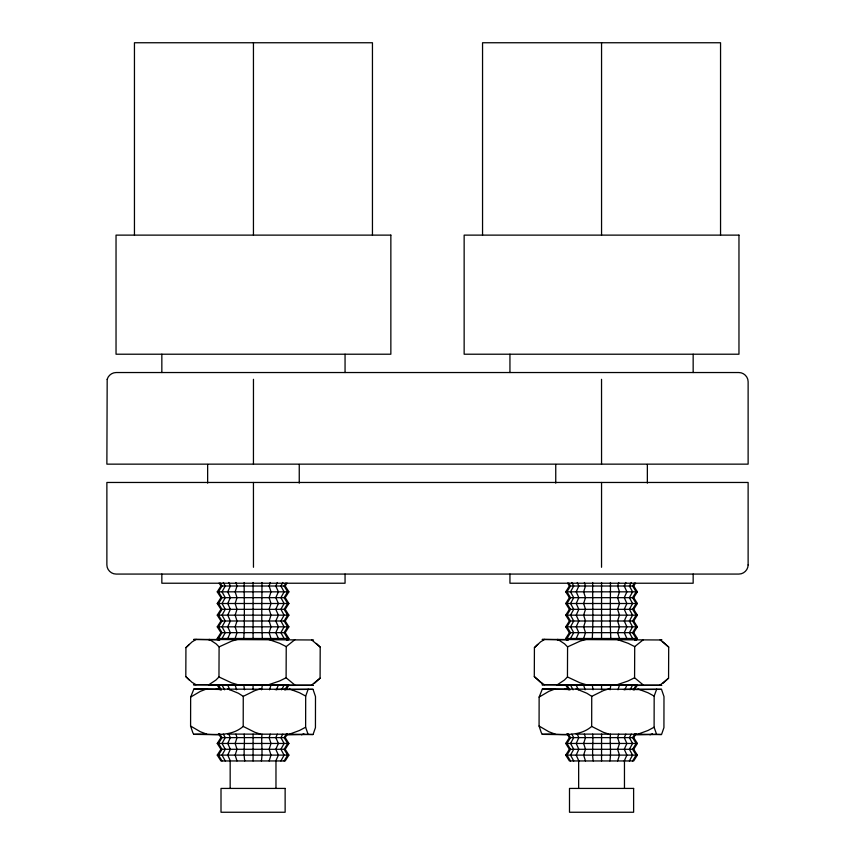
<?xml version="1.0" encoding="UTF-8"?>
<svg xmlns="http://www.w3.org/2000/svg" width="855" height="855" viewBox="0 0 855 855"><rect width="100%" height="100%" fill="white"/><g stroke="black" fill="none" stroke-linecap="round" stroke-linejoin="round"><path stroke-width="1.28" d="M219.254 734.734L193.786 734.36L192.835 732.714L190.59 726.045L190.644 697.082L193.871 689.066L313.026 689.344L315.495 696.569L315.442 727.648L313.112 734.37L286.927 734.851M193.786 734.36C210.565 733.077 229.247 738.431 243.205 726.429L243.258 696.344L238.385 693.255L227.58 688.799M312.941 734.637L308.121 734.424L305.63 727.231L305.684 696.088L308.195 689.13M567.741 734.734L542.273 734.36L541.311 732.714L539.077 726.045L539.131 697.082L542.348 689.066L661.503 689.344L663.982 696.569L663.929 727.648L661.599 734.37L635.415 734.851M542.273 734.36C559.042 733.077 577.723 738.431 591.681 726.429L591.735 696.344L586.861 693.255L576.056 688.799M661.428 734.637L656.608 734.424L654.107 727.231L654.171 696.088L656.683 689.13M288.445 685.411L313.336 685.272L195.966 684.684L191.937 682.269L185.813 676.572L185.93 647.62L192.108 641.859L196.148 639.401L313.518 639.978M209.048 684.62L215.877 680.088L218.966 676.968L219.094 646.872L216.026 643.794L209.229 639.326M294.751 684.951L286.104 677.769L286.233 646.615L294.932 639.658M314.351 683.444L320.08 678.175L320.208 647.096L316.318 643.441M636.932 685.411L661.813 685.272L544.443 684.684L540.424 682.269L534.3 676.572L534.418 647.62L540.584 641.859L544.635 639.401L662.005 639.978L661.257 640.021M557.535 684.62L564.364 680.088L567.453 676.968L567.57 646.872L564.514 643.794L557.717 639.326M643.227 684.951L634.581 677.769L634.709 646.615L643.409 639.658M662.839 683.444L668.567 678.175L668.696 647.096L663.01 641.891M253.465 379.321L253.443 464.147M601.535 567.282L601.557 482.466M243.793 638.493C244.851 619.832 244.103 601.161 244.177 582.501M261.961 582.501C262.036 601.161 261.288 619.832 262.346 638.493M261.577 689.803L262.346 685.144M261.961 734.124C261.106 743.07 262.88 752.005 261.384 760.95M592.28 638.493C593.338 619.832 592.579 601.161 592.665 582.501M610.449 582.501C610.523 601.161 609.775 619.832 610.823 638.493M610.064 689.803L610.823 685.144M610.449 734.124C609.594 743.07 611.368 752.005 609.872 760.95M235.157 638.493L236.995 632.657L235.157 626.822L236.995 620.997L235.157 615.162L236.995 609.326L235.157 603.502L236.995 597.666L235.157 591.831L236.995 586.006L235.895 582.501M270.244 582.501L269.143 586.006L270.982 591.831L269.143 597.666L270.982 603.502L269.143 609.326L270.982 615.162L269.143 620.997L270.982 626.822L269.143 632.657L270.982 638.493M269.507 689.803L270.982 685.144M270.244 734.124L269.143 737.619L270.982 743.455L269.143 749.29L270.982 755.115L269.143 760.95M583.644 638.493L585.483 632.657L583.644 626.822L585.483 620.997L583.644 615.162L585.483 609.326L583.644 603.502L585.483 597.666L583.644 591.831L585.483 586.006L584.382 582.501M618.731 582.501L617.62 586.006L619.469 591.831L617.62 597.666L619.469 603.502L617.62 609.326L619.469 615.162L617.62 620.997L619.469 626.822L617.62 632.657L619.469 638.493M617.994 689.803L619.469 685.144M618.731 734.124L617.62 737.619L619.469 743.455L617.62 749.29L619.469 755.115L617.62 760.95M227.74 638.493L230.348 632.657L227.74 626.822L230.348 620.997L227.74 615.162L230.348 609.326L227.74 603.502L230.348 597.666L227.74 591.831L230.348 586.006L228.777 582.501M277.362 582.501L275.791 586.006L278.399 591.831L275.791 597.666L278.399 603.502L275.791 609.326L278.399 615.162L275.791 620.997L278.399 626.822L275.791 632.657L278.399 638.493M276.315 689.803L278.399 685.144M277.362 734.124L275.791 737.619L278.399 743.455L275.791 749.29L278.399 755.115L275.791 760.95M576.217 638.493L578.824 632.657L576.217 626.822L578.824 620.997L576.217 615.162L578.824 609.326L576.217 603.502L578.824 597.666L576.217 591.831L578.824 586.006L577.264 582.501M625.849 582.501L624.278 586.006L626.886 591.831L624.278 597.666L626.886 603.502L624.278 609.326L626.886 615.162L624.278 620.997L626.886 626.822L624.278 632.657L626.886 638.493M624.802 689.803L626.886 685.144M625.849 734.124L624.278 737.619L626.886 743.455L624.278 749.29L626.886 755.115L624.278 760.95M222.043 638.493L225.239 632.657L222.043 626.822L225.239 620.997L222.043 615.162L225.239 609.326L222.043 603.502L225.239 597.666L222.043 591.831L225.239 586.006L223.315 582.501M282.823 582.501L280.9 586.006L284.095 591.831L280.9 597.666L284.095 603.502L280.9 609.326L284.095 615.162L280.9 620.997L284.095 626.822L280.9 632.657L284.095 638.493M281.541 689.803L284.095 685.144M282.823 734.124L280.9 737.619L284.095 743.455L280.9 749.29L284.095 755.115L280.9 760.95M570.531 638.493L573.716 632.657L570.531 626.822L573.716 620.997L570.531 615.162L573.716 609.326L570.531 603.502L573.716 597.666L570.531 591.831L573.716 586.006L571.803 582.501M631.3 582.501L629.387 586.006L632.582 591.831L629.387 597.666L632.582 603.502L629.387 609.326L632.582 615.162L629.387 620.997L632.582 626.822L629.387 632.657L632.582 638.493M630.028 689.803L632.582 685.144M631.3 734.124L629.387 737.619L632.582 743.455L629.387 749.29L632.582 755.115L629.387 760.95M285.891 583.089L284.116 586.006L287.675 591.831L284.116 597.666L287.675 603.502L284.116 609.326L287.675 615.162L284.116 620.997L287.675 626.822L284.116 632.657L287.675 638.493L286.489 640.427M284.704 689.996L287.675 685.144M286.489 733.74L284.116 737.619L287.675 743.455L284.116 749.29L287.675 755.115L284.116 760.95M634.378 583.089L632.593 586.006L636.163 591.831L632.593 597.666L636.163 603.502L632.593 609.326L636.163 615.162L632.593 620.997L636.163 626.822L632.593 632.657L636.163 638.493L634.976 640.427M633.192 689.996L636.163 685.144M634.976 733.74L632.593 737.619L636.163 743.455L632.593 749.29L636.163 755.115L632.593 760.95M220.932 597.666L217.245 591.831L220.932 586.006L285.207 586.006L288.894 591.831L285.207 597.666L220.932 597.666L217.245 603.502L220.932 609.326L285.207 609.326L288.894 615.162L285.207 620.997L220.932 620.997L217.245 626.822L220.932 632.657L285.207 632.657L288.894 638.493L287.665 640.427M220.932 620.997L217.245 615.162L220.932 609.326M218.474 640.427L217.245 638.493L220.932 632.657M285.207 586.006L287.056 583.089M285.207 609.326L288.894 603.502L285.207 597.666M285.207 632.657L288.894 626.822L285.207 620.997M217.245 743.455L220.932 737.619L285.207 737.619L288.894 743.455L285.207 749.29L220.932 749.29L217.245 743.455L288.894 743.455M285.207 749.29L288.894 755.115L285.207 760.95L220.932 760.95L217.245 755.115L220.932 749.29M285.827 689.996L288.894 685.144L217.245 685.144L220.312 689.996M285.207 737.619L287.665 733.74M569.409 597.666L565.721 591.831L569.409 586.006L633.694 586.006L637.381 591.831L633.694 597.666L569.409 597.666L565.721 603.502L569.409 609.326L633.694 609.326L637.381 615.162L633.694 620.997L569.409 620.997L565.721 626.822L569.409 632.657L633.694 632.657L637.381 638.493L636.152 640.427M569.409 620.997L565.721 615.162L569.409 609.326M566.951 640.427L565.721 638.493L569.409 632.657M633.694 586.006L635.543 583.089M633.694 609.326L637.381 603.502L633.694 597.666M633.694 632.657L637.381 626.822L633.694 620.997M565.721 743.455L569.409 737.619L633.694 737.619L637.381 743.455L633.694 749.29L569.409 749.29L565.721 743.455L637.381 743.455M633.694 749.29L637.381 755.115L633.694 760.95L569.409 760.95L565.721 755.115L569.409 749.29M634.303 689.996L637.381 685.144L565.721 685.144L568.799 689.996M633.694 737.619L636.152 733.74M185.93 647.62L189.265 644.392M320.08 678.175L311.444 685.176M534.418 647.62L537.752 644.392M668.567 678.175L659.932 685.176M190.644 697.082L200.412 691.332L206.814 688.863M539.131 697.082L548.899 691.332L555.301 688.863M243.258 696.344L255.004 690.562L260.519 688.82M591.735 696.344L603.491 690.562L608.995 688.82M219.094 646.872L231.737 641.1L237.669 639.348M567.57 646.872L580.224 641.1L586.156 639.348M305.63 727.231L299.528 730.469L289.3 734.231L227.494 734.082M654.107 727.231L648.015 730.469L637.787 734.231L575.981 734.082M286.104 677.769L279.532 681.008L268.523 684.77M634.581 677.769L628.019 681.008L617.011 684.77M301.484 734.798L303.931 733.857M649.971 734.798L652.418 733.857M195.966 684.684L193.487 684.759L209.528 684.737M544.443 684.684L541.974 684.759L558.016 684.737M313.026 689.344L287.013 689.558M661.503 689.344L635.5 689.558M286.329 689.205L274.979 689.568M634.816 689.205L623.466 689.568M196.148 639.401L193.668 639.465L218.228 639.839M544.635 639.401L542.155 639.465L566.705 639.839M217.245 591.831L288.894 591.831M565.721 591.831L637.381 591.831M217.245 603.502L288.894 603.502M565.721 603.502L637.381 603.502M217.245 615.162L288.894 615.162M565.721 615.162L637.381 615.162M217.245 626.822L288.894 626.822M565.721 626.822L637.381 626.822M217.245 638.493L288.894 638.493M565.721 638.493L637.381 638.493M217.245 755.115L288.894 755.115M565.721 755.115L637.381 755.115M567.827 689.451L542.348 689.066M220.398 689.451L193.871 689.066M637.787 734.231L656.608 734.424M289.3 734.231L308.121 734.424M566.523 685.122L557.043 685.037M218.036 685.122L208.556 685.037M567.977 689.44L564.578 689.194M219.5 689.44L216.091 689.194M617.192 639.476L628.179 643.323L634.709 646.615M268.716 639.476L279.692 643.323L286.233 646.615M637.862 688.948L648.079 692.796L654.171 696.088M289.385 688.948L299.592 692.796L305.684 696.088M585.964 684.641L580.053 682.846L567.453 676.968M237.487 684.641L231.566 682.846L218.966 676.968M608.92 734.103L603.416 732.308L591.681 726.429M260.433 734.103L254.929 732.308L243.205 726.429M557.225 639.754L558.197 640.085M208.738 639.754L209.71 640.085M555.216 734.156L548.825 731.73L539.077 726.045M206.728 734.156L200.337 731.73L190.59 726.045M660.113 639.882L668.696 647.096M311.626 639.882L320.208 647.096M542.059 683.252L534.3 676.572M185.813 676.572L189.126 679.896M567.57 583.089L569.409 586.006M566.951 733.74L569.409 737.619M219.083 583.089L220.932 586.006M218.474 733.74L220.932 737.619M568.725 583.089L570.509 586.006L566.951 591.831L570.509 597.666L566.951 603.502L570.509 609.326L566.951 615.162L570.509 620.997L566.951 626.822L570.509 632.657L566.951 638.493L568.137 640.427M566.951 685.144L569.911 689.996M568.137 733.74L570.509 737.619L566.951 743.455L570.509 749.29L566.951 755.115L570.509 760.95M220.248 583.089L222.022 586.006L218.463 591.831L222.022 597.666L218.463 603.502L222.022 609.326L218.463 615.162L222.022 620.997L218.463 626.822L222.022 632.657L218.463 638.493L219.65 640.427M218.463 685.144L221.434 689.996M219.65 733.74L222.022 737.619L218.463 743.455L222.022 749.29L218.463 755.115L222.022 760.95M570.531 685.144L573.085 689.803M571.803 734.124L573.716 737.619L570.531 743.455L573.716 749.29L570.531 755.115L573.716 760.95M222.043 685.144L224.598 689.803M223.315 734.124L225.239 737.619L222.043 743.455L225.239 749.29L222.043 755.115L225.239 760.95M576.217 685.144L578.301 689.803M577.264 734.124L578.824 737.619L576.217 743.455L578.824 749.29L576.217 755.115L578.824 760.95M227.74 685.144L229.824 689.803M228.777 734.124L230.348 737.619L227.74 743.455L230.348 749.29L227.74 755.115L230.348 760.95M583.644 685.144L585.119 689.803M584.382 734.124L585.483 737.619L583.644 743.455L585.483 749.29L583.644 755.115L585.483 760.95M235.157 685.144L236.632 689.803M235.895 734.124L236.995 737.619L235.157 743.455L236.995 749.29L235.157 755.115L236.995 760.95M592.28 685.144L593.049 689.803M592.665 734.124C593.509 743.07 591.735 752.005 593.231 760.95M243.793 685.144L244.562 689.803M244.177 734.124C245.032 743.07 243.258 752.005 244.754 760.95M601.535 379.321L601.557 464.147M253.465 567.282L253.443 482.466M720.551 235.125L720.551 42.75L482.551 42.75L482.551 235.125M693.159 354.216L693.159 372.534M693.159 574.068L693.159 583.228L509.943 583.228L509.943 574.068M647.353 464.479L647.353 483.128M624.46 760.95L624.46 788.428M601.557 42.75L601.557 235.125M601.557 582.501L601.557 638.493M601.557 685.144L601.557 689.803M601.557 734.124L601.557 760.95M578.653 760.95L578.653 788.428M555.75 464.479L555.75 483.128M509.943 354.216L509.943 372.534M372.449 235.125L372.449 42.75L134.449 42.75L134.449 235.125M345.057 354.216L345.057 372.534M345.057 574.068L345.057 583.228L161.841 583.228L161.841 574.068M299.25 464.479L299.25 483.128M275.973 760.95L275.973 788.428M253.443 42.75L253.443 235.125M253.069 582.501L253.069 638.493M253.069 685.144L253.069 689.803M253.069 734.124L253.069 760.95M230.166 760.95L230.166 788.428M207.647 464.479L207.647 483.128M161.841 354.216L161.841 372.534M107.185 379.321L106.875 464.147L748.125 464.147L748.125 381.693C748.146 376.766 743.797 372.502 738.88 372.534L116.12 372.534C112.048 372.556 108.275 375.398 107.185 379.321M748.125 564.909C748.146 569.847 743.797 574.111 738.88 574.068L116.12 574.068C111.203 574.111 106.854 569.847 106.875 564.909L106.875 482.466L748.125 482.466L748.125 564.909M390.853 235.125L116.034 235.125L116.034 354.216L390.853 354.216L390.853 235.125M738.966 235.125L464.147 235.125L464.147 354.216L738.966 354.216L738.966 235.125M285.132 788.428L221.007 788.428L221.007 812.25L285.132 812.25L285.132 788.428M633.619 788.428L569.494 788.428L569.494 812.25L633.619 812.25L633.619 788.428"/></g></svg>
